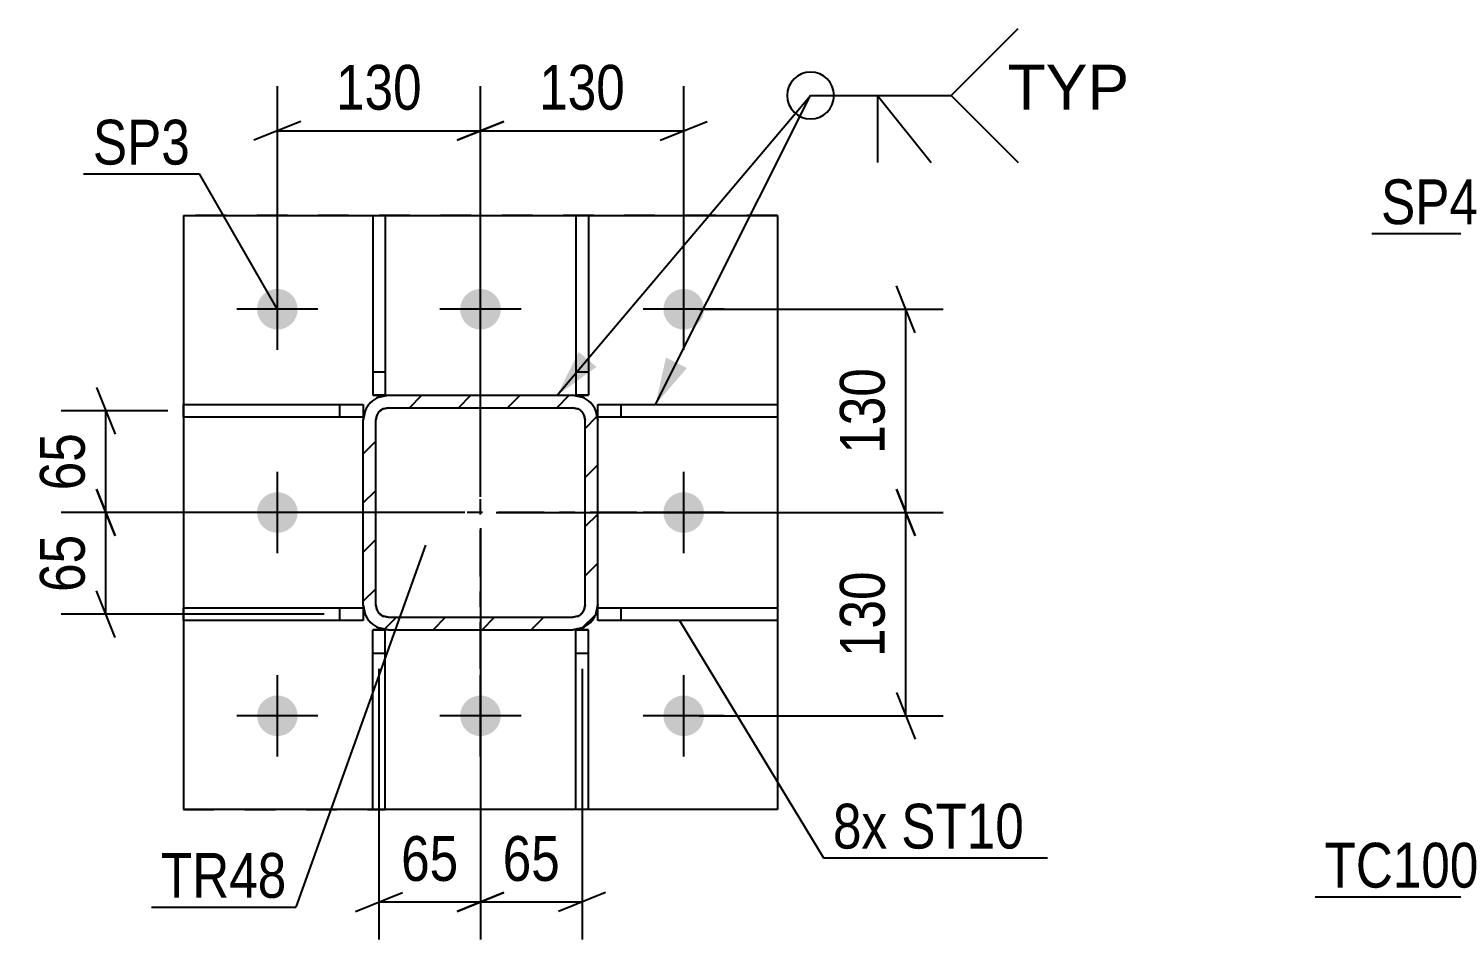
# Model space of a CAD drawing. Header units: millimetres. Extents: x -129 to 712, y -428 to 166.
# Drawn here: x -37.1 to 54, y -313.9 to -255.6 of the extents above; entities that cross this region are included whole.
import ezdxf

# ---------------------------------------------------------------- set-up
doc = ezdxf.new("R2010")
doc.units = ezdxf.units.MM
doc.linetypes.add('DXK_LINE_DOT2', pattern=[3.9198, 1.9599, -1.9599])
doc.linetypes.add('DXK_LINE_DOT3', pattern=[5.9187, 2.979, -0.9799, 0.9799, -0.9799])
doc.styles.add('Arial', font='ARIAL.TTF', dxfattribs={"height": 0.2})
doc.styles.add('Arial Narrow', font='ARIALN.TTF', dxfattribs={"height": 0.2})

# ---------------------------------------------------------------- blocks, each defined once
blk = doc.blocks.new('Part-232816670-2230 - 2131')
at = {"color": 2, "linetype": 'Continuous'}
for p, q in [((-15.072, -294.081), (-14.272, -294.081)), ((-15.072, -305.581), (-15.072, -294.081)), ((-14.272, -305.581), (-14.272, -294.081)), ((-14.272, -305.581), (-15.072, -305.581))]:
    blk.add_line(p, q, dxfattribs=at)
at = {"color": 7, "linetype": 'DXK_LINE_DOT2'}
for p, q in [((-14.272, -294.081), (-15.072, -294.081)), ((-15.072, -295.581), (-14.272, -295.581))]:
    blk.add_line(p, q, dxfattribs=at)
blk = doc.blocks.new('Part-232816670-2235 - 2131')
at = {"color": 2, "linetype": 'Continuous'}
for p, q in [((-2.072, -294.081), (-1.272, -294.081)), ((-2.072, -305.581), (-2.072, -294.081)), ((-1.272, -305.581), (-1.272, -294.081)), ((-1.272, -305.581), (-2.072, -305.581))]:
    blk.add_line(p, q, dxfattribs=at)
at = {"color": 7, "linetype": 'DXK_LINE_DOT2'}
for p, q in [((-1.272, -294.081), (-2.072, -294.081)), ((-2.072, -295.581), (-1.272, -295.581))]:
    blk.add_line(p, q, dxfattribs=at)
blk = doc.blocks.new('Part-232816670-2147 - 2131')
at = {"linetype": 'Continuous'}
h = blk.add_hatch(dxfattribs=at)
h.set_pattern_fill('', scale=0.7, style=0, pattern_type=0)
h.set_pattern_definition([(45, (-1.6595, -293.9588), (-1.57154, 1.57154), [])])
h.paths.add_polyline_path([(-2.272, -294.081), (-1.659, -293.959), (-1.14, -293.612), (-0.794, -293.093), (-0.672, -292.481), (-0.672, -280.681), (-0.794, -280.068), (-1.14, -279.549), (-1.659, -279.202), (-2.272, -279.081), (-14.072, -279.081), (-14.684, -279.202), (-15.203, -279.549), (-15.55, -280.068), (-15.672, -280.681), (-15.672, -292.481), (-15.55, -293.093), (-15.203, -293.612), (-14.684, -293.959), (-14.072, -294.081)])
h.paths.add_polyline_path([(-14.072, -293.281), (-14.378, -293.22), (-14.637, -293.046), (-14.811, -292.787), (-14.872, -292.481), (-14.872, -280.681), (-14.811, -280.374), (-14.637, -280.115), (-14.378, -279.941), (-14.072, -279.881), (-2.272, -279.881), (-1.966, -279.941), (-1.706, -280.115), (-1.533, -280.374), (-1.472, -280.681), (-1.472, -292.481), (-1.533, -292.787), (-1.706, -293.046), (-1.966, -293.22), (-2.272, -293.281)])
at = {"color": 7, "linetype": 'DXK_LINE_DOT3'}
for p, q in [((-8.172, -296.581), (-8.172, -276.581)), ((1.828, -286.581), (-18.172, -286.581))]:
    blk.add_line(p, q, dxfattribs=at)
at = {"color": 7, "linetype": 'DXK_LINE_DOT2'}
for p, q in [((-14.684, -279.202), (-14.072, -279.081)), ((-14.072, -279.081), (-2.272, -279.081)), ((-2.272, -279.081), (-1.659, -279.202)), ((-15.672, -280.681), (-15.55, -280.068)), ((-14.811, -280.374), (-14.872, -280.681)), ((-14.072, -279.881), (-14.378, -279.941)), ((-14.072, -279.881), (-2.272, -279.881)), ((-1.966, -279.941), (-2.272, -279.881)), ((-1.472, -280.681), (-1.533, -280.374)), ((-0.794, -280.068), (-0.672, -280.681)), ((-15.672, -292.481), (-15.672, -280.681)), ((-14.872, -292.481), (-14.872, -280.681)), ((-1.472, -292.481), (-1.472, -280.681)), ((-0.672, -292.481), (-0.672, -280.681)), ((-15.55, -293.093), (-15.672, -292.481)), ((-14.872, -292.481), (-14.811, -292.787)), ((-1.533, -292.787), (-1.472, -292.481)), ((-0.672, -292.481), (-0.794, -293.093)), ((-14.072, -294.081), (-14.684, -293.959)), ((-14.378, -293.22), (-14.072, -293.281)), ((-14.072, -293.281), (-2.272, -293.281)), ((-14.072, -294.081), (-2.272, -294.081)), ((-2.272, -293.281), (-1.966, -293.22)), ((-1.659, -293.959), (-2.272, -294.081))]:
    blk.add_line(p, q, dxfattribs=at)
at = {"color": 2, "linetype": 'Continuous'}
for p, q in [((-14.072, -279.081), (-14.684, -279.202)), ((-14.072, -279.081), (-2.272, -279.081)), ((-1.659, -279.202), (-2.272, -279.081)), ((-15.55, -280.068), (-15.672, -280.681)), ((-14.872, -280.681), (-14.811, -280.374)), ((-14.378, -279.941), (-14.072, -279.881)), ((-14.072, -279.881), (-2.272, -279.881)), ((-2.272, -279.881), (-1.966, -279.941)), ((-1.533, -280.374), (-1.472, -280.681)), ((-0.672, -280.681), (-0.794, -280.068)), ((-15.672, -292.481), (-15.672, -280.681)), ((-14.872, -292.481), (-14.872, -280.681)), ((-1.472, -292.481), (-1.472, -280.681)), ((-0.672, -292.481), (-0.672, -280.681)), ((-15.672, -292.481), (-15.55, -293.093)), ((-14.811, -292.787), (-14.872, -292.481)), ((-1.472, -292.481), (-1.533, -292.787)), ((-0.794, -293.093), (-0.672, -292.481)), ((-14.684, -293.959), (-14.072, -294.081)), ((-14.072, -293.281), (-14.378, -293.22)), ((-14.072, -293.281), (-2.272, -293.281)), ((-14.072, -294.081), (-2.272, -294.081)), ((-1.966, -293.22), (-2.272, -293.281)), ((-2.272, -294.081), (-1.659, -293.959))]:
    blk.add_line(p, q, dxfattribs=at)
at = {"color": 7, "linetype": 'DXK_LINE_DOT2'}
for centre, radius, start, end in [((-14.072, -280.681), 1.6, 112.5, 157.5), ((-2.272, -280.681), 1.6, 22.5, 67.5), ((-14.072, -280.681), 0.8, 112.5, 157.5), ((-2.272, -280.681), 0.8, 22.5, 67.5), ((-14.072, -292.481), 1.6, 202.5, 247.5), ((-14.072, -292.481), 0.8, 202.5, 247.5), ((-2.272, -292.481), 0.8, 292.5, 337.5), ((-2.272, -292.481), 1.6, 292.5, 337.5)]:
    blk.add_arc(centre, radius, start, end, dxfattribs=at)
at = {"color": 2, "linetype": 'Continuous'}
for centre, radius, start, end in [((-14.072, -280.681), 1.6, 112.5, 157.5), ((-2.272, -280.681), 1.6, 22.5, 67.5), ((-14.072, -280.681), 0.8, 112.5, 157.5), ((-2.272, -280.681), 0.8, 22.5, 67.5), ((-14.072, -292.481), 1.6, 202.5, 247.5), ((-14.072, -292.481), 0.8, 202.5, 247.5), ((-2.272, -292.481), 0.8, 292.5, 337.5), ((-2.272, -292.481), 1.6, 292.5, 337.5)]:
    blk.add_arc(centre, radius, start, end, dxfattribs=at)
blk = doc.blocks.new('Part-232816670-2196 - 2131')
at = {"color": 2, "linetype": 'Continuous'}
for p, q in [((-15.072, -267.581), (-15.072, -279.081)), ((-15.072, -267.581), (-14.272, -267.581)), ((-14.272, -267.581), (-14.272, -279.081)), ((-15.072, -279.081), (-14.272, -279.081))]:
    blk.add_line(p, q, dxfattribs=at)
at = {"color": 7, "linetype": 'DXK_LINE_DOT2'}
for p, q in [((-15.072, -277.581), (-14.272, -277.581)), ((-14.272, -279.081), (-15.072, -279.081))]:
    blk.add_line(p, q, dxfattribs=at)
blk = doc.blocks.new('Part-232816670-2201 - 2131')
at = {"color": 2, "linetype": 'Continuous'}
for p, q in [((-2.072, -267.581), (-2.072, -279.081)), ((-2.072, -267.581), (-1.272, -267.581)), ((-1.272, -267.581), (-1.272, -279.081)), ((-2.072, -279.081), (-1.272, -279.081))]:
    blk.add_line(p, q, dxfattribs=at)
at = {"color": 7, "linetype": 'DXK_LINE_DOT2'}
for p, q in [((-2.072, -277.581), (-1.272, -277.581)), ((-1.272, -279.081), (-2.072, -279.081))]:
    blk.add_line(p, q, dxfattribs=at)
blk = doc.blocks.new('Part-232816670-2240 - 2131')
at = {"color": 2, "linetype": 'Continuous'}
for p, q in [((-0.672, -293.48), (-0.672, -292.68)), ((-0.672, -292.68), (10.828, -292.68)), ((10.828, -292.68), (10.828, -293.48)), ((10.828, -293.48), (-0.672, -293.48))]:
    blk.add_line(p, q, dxfattribs=at)
at = {"color": 7, "linetype": 'DXK_LINE_DOT2'}
blk.add_line((0.828, -293.48), (0.828, -292.68), dxfattribs=at)
blk = doc.blocks.new('Part-232816670-2245 - 2131')
at = {"color": 2, "linetype": 'Continuous'}
for p, q in [((-0.672, -280.481), (-0.672, -279.681)), ((-0.672, -279.681), (10.828, -279.681)), ((10.828, -279.681), (10.828, -280.481)), ((10.828, -280.481), (-0.672, -280.481))]:
    blk.add_line(p, q, dxfattribs=at)
at = {"color": 7, "linetype": 'DXK_LINE_DOT2'}
blk.add_line((0.828, -280.481), (0.828, -279.681), dxfattribs=at)
blk = doc.blocks.new('Part-232816670-2250 - 2131')
at = {"color": 2, "linetype": 'Continuous'}
for p, q in [((-27.172, -292.68), (-15.672, -292.68)), ((-27.172, -293.48), (-27.172, -292.68)), ((-15.672, -292.68), (-15.672, -293.48)), ((-15.672, -293.48), (-27.172, -293.48))]:
    blk.add_line(p, q, dxfattribs=at)
at = {"color": 7, "linetype": 'DXK_LINE_DOT2'}
blk.add_line((-17.172, -293.48), (-17.172, -292.68), dxfattribs=at)
blk = doc.blocks.new('Part-232816670-2255 - 2131')
at = {"color": 2, "linetype": 'Continuous'}
for p, q in [((-27.172, -279.681), (-15.672, -279.681)), ((-27.172, -280.481), (-27.172, -279.681)), ((-15.672, -279.681), (-15.672, -280.481)), ((-15.672, -280.481), (-27.172, -280.481))]:
    blk.add_line(p, q, dxfattribs=at)
at = {"color": 7, "linetype": 'DXK_LINE_DOT2'}
blk.add_line((-17.172, -280.481), (-17.172, -279.681), dxfattribs=at)
blk = doc.blocks.new('Part-232816670-2285 - 2131')
at = {"color": 2, "linetype": 'Continuous'}
for p, q in [((-27.172, -267.581), (10.828, -267.581)), ((-27.172, -267.581), (-27.172, -305.581)), ((10.828, -267.581), (10.828, -305.581)), ((10.828, -305.581), (-27.172, -305.581))]:
    blk.add_line(p, q, dxfattribs=at)
at = {"color": 7, "linetype": 'DXK_LINE_DOT2'}
for p, q in [((10.828, -267.581), (-27.172, -267.581)), ((-27.172, -305.581), (-14.272, -305.581))]:
    blk.add_line(p, q, dxfattribs=at)
blk = doc.blocks.new('Bolt-232816670-2372 - 2131')
at = {"linetype": 'Continuous'}
for points in [[(-21.172, -274.881, -1), (-21.172, -272.281, -1)], [(-8.172, -274.881, -1), (-8.172, -272.281, -1)], [(4.828, -274.881, -1), (4.828, -272.281, -1)], [(-21.172, -287.881, -1), (-21.172, -285.281, -1)], [(4.828, -287.881, -1), (4.828, -285.281, -1)], [(-21.172, -300.881, -1), (-21.172, -298.281, -1)], [(-8.172, -300.881, -1), (-8.172, -298.281, -1)], [(4.828, -300.881, -1), (4.828, -298.281, -1)]]:
    blk.add_hatch(color=1, dxfattribs=at).paths.add_polyline_path(points)
at = {"color": 1, "linetype": 'Continuous'}
for p, q in [((-21.172, -276.181), (-21.172, -270.981)), ((-8.172, -276.181), (-8.172, -270.981)), ((4.828, -276.181), (4.828, -270.981)), ((-18.572, -273.581), (-23.772, -273.581)), ((-5.572, -273.581), (-10.772, -273.581)), ((7.428, -273.581), (2.228, -273.581)), ((-21.172, -289.181), (-21.172, -283.981)), ((4.828, -289.181), (4.828, -283.981)), ((-18.572, -286.581), (-23.772, -286.581)), ((7.428, -286.581), (2.228, -286.581)), ((-21.172, -302.181), (-21.172, -296.981)), ((-8.172, -302.181), (-8.172, -296.981)), ((4.828, -302.181), (4.828, -296.981)), ((-18.572, -299.581), (-23.772, -299.581)), ((-5.572, -299.581), (-10.772, -299.581)), ((7.428, -299.581), (2.228, -299.581))]:
    blk.add_line(p, q, dxfattribs=at)
blk = doc.blocks.new('StraightDimension-232816670-82389 - 2131')
at = {"color": 7, "linetype": 'Continuous'}
for p, q in [((-32.748, -278.581), (-31.548, -281.581)), ((-28.172, -280.081), (-34.998, -280.081)), ((-32.148, -286.581), (-32.148, -280.081)), ((-31.548, -288.081), (-32.748, -285.081)), ((-9.172, -286.581), (-34.998, -286.581))]:
    blk.add_line(p, q, dxfattribs=at)
at = {"color": 0}
blk.add_wipeout([(-32.898, -280.903), (-37.098, -280.903), (-37.098, -285.759), (-32.898, -285.759)], dxfattribs=at)
at = {"color": 3, "style": 'Arial Narrow'}
blk.add_text('65', height=2.8633, rotation=90.00021, dxfattribs=at).set_placement((-33.498, -285.159))
blk = doc.blocks.new('StraightDimension-232816670-82018 - 2131')
at = {"color": 7, "linetype": 'Continuous'}
for p, q in [((-8.172, -285.581), (-8.172, -259.319)), ((4.828, -272.581), (4.828, -259.319)), ((-6.672, -261.569), (-9.672, -262.769)), ((-8.172, -262.169), (4.828, -262.169)), ((3.328, -262.769), (6.328, -261.569))]:
    blk.add_line(p, q, dxfattribs=at)
at = {"color": 0}
blk.add_wipeout([(1.67, -261.419), (1.67, -257.219), (-5.014, -257.219), (-5.014, -261.419)], dxfattribs=at)
at = {"color": 3, "style": 'Arial Narrow'}
blk.add_text('130', height=2.8633, dxfattribs=at).set_placement((-4.414, -260.819))
blk = doc.blocks.new('StraightDimension-232816670-82019 - 2131')
at = {"color": 7, "linetype": 'Continuous'}
for p, q in [((-21.172, -272.581), (-21.172, -259.319)), ((-8.172, -285.581), (-8.172, -259.319)), ((-19.672, -261.569), (-22.672, -262.769)), ((-21.172, -262.169), (-8.172, -262.169)), ((-9.672, -262.769), (-6.672, -261.569))]:
    blk.add_line(p, q, dxfattribs=at)
at = {"color": 0}
blk.add_wipeout([(-11.33, -261.419), (-11.33, -257.219), (-18.014, -257.219), (-18.014, -261.419)], dxfattribs=at)
at = {"color": 3, "style": 'Arial Narrow'}
blk.add_text('130', height=2.8633, dxfattribs=at).set_placement((-17.414, -260.819))
blk = doc.blocks.new('StraightDimension-232816670-82030 - 2131')
at = {"color": 7, "linetype": 'Continuous'}
for p, q in [((19.638, -275.081), (18.438, -272.081)), ((5.828, -273.581), (21.438, -273.581)), ((19.038, -286.581), (19.038, -273.581)), ((18.438, -285.081), (19.638, -288.081)), ((-7.172, -286.581), (21.438, -286.581))]:
    blk.add_line(p, q, dxfattribs=at)
at = {"color": 0}
blk.add_wipeout([(18.288, -276.738), (14.088, -276.738), (14.088, -283.423), (18.288, -283.423)], dxfattribs=at)
at = {"color": 3, "style": 'Arial Narrow'}
blk.add_text('130', height=2.8633, rotation=90.00021, dxfattribs=at).set_placement((17.688, -282.823))
blk = doc.blocks.new('StraightDimension-232816670-82031 - 2131')
at = {"color": 7, "linetype": 'Continuous'}
for p, q in [((19.638, -288.081), (18.438, -285.081)), ((-7.172, -286.581), (21.438, -286.581)), ((19.038, -299.581), (19.038, -286.581)), ((18.438, -298.081), (19.638, -301.081)), ((5.828, -299.581), (21.438, -299.581))]:
    blk.add_line(p, q, dxfattribs=at)
at = {"color": 0}
blk.add_wipeout([(18.288, -289.738), (14.088, -289.738), (14.088, -296.423), (18.288, -296.423)], dxfattribs=at)
at = {"color": 3, "style": 'Arial Narrow'}
blk.add_text('130', height=2.8633, rotation=90.00021, dxfattribs=at).set_placement((17.688, -295.823))
blk = doc.blocks.new('StraightDimension-232816670-82351 - 2131')
at = {"color": 7, "linetype": 'Continuous'}
for p, q in [((-8.172, -287.581), (-8.172, -313.888)), ((-1.672, -296.581), (-1.672, -313.888)), ((-9.672, -312.088), (-6.672, -310.888)), ((-0.172, -310.888), (-3.172, -312.088)), ((-8.172, -311.488), (-1.672, -311.488))]:
    blk.add_line(p, q, dxfattribs=at)
at = {"color": 0}
blk.add_wipeout([(-2.494, -310.738), (-2.494, -306.538), (-7.35, -306.538), (-7.35, -310.738)], dxfattribs=at)
at = {"color": 3, "style": 'Arial Narrow'}
blk.add_text('65', height=2.8633, dxfattribs=at).set_placement((-6.75, -310.138))
blk = doc.blocks.new('StraightDimension-232816670-82352 - 2131')
at = {"color": 7, "linetype": 'Continuous'}
for p, q in [((-8.172, -287.581), (-8.172, -313.888)), ((-14.672, -296.581), (-14.672, -313.888)), ((-16.172, -312.088), (-13.172, -310.888)), ((-6.672, -310.888), (-9.672, -312.088)), ((-14.672, -311.488), (-8.172, -311.488))]:
    blk.add_line(p, q, dxfattribs=at)
at = {"color": 0}
blk.add_wipeout([(-8.994, -310.738), (-8.994, -306.538), (-13.85, -306.538), (-13.85, -310.738)], dxfattribs=at)
at = {"color": 3, "style": 'Arial Narrow'}
blk.add_text('65', height=2.8633, dxfattribs=at).set_placement((-13.25, -310.138))
blk = doc.blocks.new('StraightDimension-232816670-82390 - 2131')
at = {"color": 7, "linetype": 'Continuous'}
for p, q in [((-32.748, -285.081), (-31.548, -288.081)), ((-9.172, -286.581), (-34.998, -286.581)), ((-32.148, -293.08), (-32.148, -286.581)), ((-31.548, -294.58), (-32.748, -291.58)), ((-18.172, -293.08), (-34.998, -293.08))]:
    blk.add_line(p, q, dxfattribs=at)
at = {"color": 0}
blk.add_wipeout([(-32.898, -287.402), (-37.098, -287.402), (-37.098, -292.259), (-32.898, -292.259)], dxfattribs=at)
at = {"color": 3, "style": 'Arial Narrow'}
blk.add_text('65', height=2.8633, rotation=90.00021, dxfattribs=at).set_placement((-33.498, -291.659))
blk = doc.blocks.new('Mark-232816670-2143 - 2131')
at = {"color": 30, "linetype": 'Continuous'}
for p in [(-11.689, -288.675), (-29.222, -311.819)]:
    blk.add_line(p, (-19.985, -311.819), dxfattribs=at)
at = {"color": 0}
blk.add_wipeout([(-20.585, -311.219), (-20.585, -308.219), (-28.622, -308.219), (-28.622, -311.219)], dxfattribs=at)
blk.add_wipeout([(-20.585, -311.219), (-20.585, -308.219), (-28.622, -308.219), (-28.622, -311.219)], dxfattribs=at)
at = {"color": 3, "style": 'Arial Narrow'}
blk.add_text('TR48', height=2.8633, dxfattribs=at).set_placement((-28.622, -311.219))
blk = doc.blocks.new('MarkSet-232816670-61986 - 2131')
at = {"color": 30, "linetype": 'Continuous'}
for p, q in [((4.569, -293.48), (13.782, -308.67)), ((13.782, -308.67), (28.109, -308.67))]:
    blk.add_line(p, q, dxfattribs=at)
at = {"color": 0}
for points in [[(17.854, -308.07), (17.854, -305.07), (14.382, -305.07), (14.382, -308.07)], [(26.609, -308.07), (26.609, -305.07), (18.754, -305.07), (18.754, -308.07)]]:
    blk.add_wipeout(points, dxfattribs=at)
for points in [[(17.854, -308.07), (17.854, -305.07), (14.382, -305.07), (14.382, -308.07)], [(26.609, -308.07), (26.609, -305.07), (18.754, -305.07), (18.754, -308.07)]]:
    blk.add_wipeout(points, dxfattribs=at)
at = {"color": 3, "style": 'Arial Narrow'}
for s, p in [('8x', (14.382, -308.07)), ('ST10', (18.754, -308.07))]:
    blk.add_text(s, height=2.8633, dxfattribs=at).set_placement(p)
blk = doc.blocks.new('Mark-232816670-2281 - 2131')
at = {"color": 30, "linetype": 'Continuous'}
for p in [(-33.574, -264.929), (-21.163, -273.589)]:
    blk.add_line(p, (-26.163, -264.929), dxfattribs=at)
at = {"color": 0}
blk.add_wipeout([(-26.763, -264.329), (-26.763, -261.329), (-32.974, -261.329), (-32.974, -264.329)], dxfattribs=at)
blk.add_wipeout([(-26.763, -264.329), (-26.763, -261.329), (-32.974, -261.329), (-32.974, -264.329)], dxfattribs=at)
at = {"color": 3, "style": 'Arial Narrow'}
blk.add_text('SP3', height=2.8633, dxfattribs=at).set_placement((-32.974, -264.329))
blk = doc.blocks.new('WeldMark-232816670-30575 - 2131')
at = {"linetype": 'Continuous'}
for points in [[(-0.75, -277.274), (-3.26, -279.081), (-1.896, -276.306)], [(5.038, -277.337), (3.022, -279.681), (3.698, -276.663)]]:
    blk.add_hatch(color=30, dxfattribs=at).paths.add_polyline_path(points)
at = {"color": 30, "linetype": 'Continuous'}
for p, q in [((-3.26, -279.081), (12.949, -259.913)), ((3.022, -279.681), (12.949, -259.913)), ((12.949, -259.913), (21.949, -259.913))]:
    blk.add_line(p, q, dxfattribs=at)
at = {"color": 3, "linetype": 'Continuous'}
for q in [(20.663, -264.198), (17.235, -264.198)]:
    blk.add_line((17.235, -259.913), q, dxfattribs=at)
for start, end in [(90, 270), (270, 90)]:
    blk.add_arc((12.949, -259.913), 1.5, start, end, dxfattribs=at)
at = {"color": 0, "linetype": 'Continuous'}
blk.add_wipeout([(33.324, -260.813), (33.324, -257.813), (25.549, -257.813), (25.549, -260.813)], dxfattribs=at)
blk.add_wipeout([(33.324, -260.813), (33.324, -257.813), (25.549, -257.813), (25.549, -260.813)], dxfattribs=at)
at = {"color": 3, "linetype": 'Continuous'}
for q in [(26.235, -255.627), (26.235, -264.198)]:
    blk.add_line((21.949, -259.913), q, dxfattribs=at)
at = {"color": 3, "linetype": 'Continuous', "style": 'Arial'}
blk.add_text('TYP', height=2.8652, dxfattribs=at).set_placement((25.549, -260.813))
blk = doc.blocks.new('Mark-232816670-19322 - 18869')
at = {"color": 30, "linetype": 'Continuous'}
for p in [(48.851, -268.742), (60.425, -276.917)]:
    blk.add_line(p, (56.262, -268.742), dxfattribs=at)
at = {"color": 0}
blk.add_wipeout([(55.662, -268.142), (55.662, -265.142), (49.451, -265.142), (49.451, -268.142)], dxfattribs=at)
blk.add_wipeout([(55.662, -268.142), (55.662, -265.142), (49.451, -265.142), (49.451, -268.142)], dxfattribs=at)
at = {"color": 3, "style": 'Arial Narrow'}
blk.add_text('SP4', height=2.8633, dxfattribs=at).set_placement((49.451, -268.142))
blk = doc.blocks.new('Mark-232816670-19315 - 18869')
at = {"color": 30, "linetype": 'Continuous'}
for p in [(70.744, -288.743), (45.235, -311.166)]:
    blk.add_line(p, (56.3, -311.166), dxfattribs=at)
at = {"color": 0}
blk.add_wipeout([(55.7, -310.566), (55.7, -307.566), (45.835, -307.566), (45.835, -310.566)], dxfattribs=at)
blk.add_wipeout([(55.7, -310.566), (55.7, -307.566), (45.835, -307.566), (45.835, -310.566)], dxfattribs=at)
at = {"color": 3, "style": 'Arial Narrow'}
blk.add_text('TC100', height=2.8633, dxfattribs=at).set_placement((45.835, -310.566))

msp = doc.modelspace()

# ---------------------------------------------------------------- block references
for name in ['Mark-232816670-19322 - 18869', 'Part-232816670-2285 - 2131', 'Part-232816670-2196 - 2131', 'Part-232816670-2201 - 2131', 'Bolt-232816670-2372 - 2131', 'Part-232816670-2147 - 2131', 'Part-232816670-2255 - 2131', 'Part-232816670-2245 - 2131', 'Mark-232816670-19315 - 18869', 'Part-232816670-2250 - 2131', 'Part-232816670-2240 - 2131', 'Part-232816670-2230 - 2131', 'Part-232816670-2235 - 2131']:
    msp.add_blockref(name, (0, 0))

# ---------------------------------------------------------------- next in the draw order: block references
msp.add_blockref('StraightDimension-232816670-82389 - 2131', (0, 0))

# ---------------------------------------------------------------- next in the draw order: block references
msp.add_blockref('StraightDimension-232816670-82018 - 2131', (0, 0))

# ---------------------------------------------------------------- next in the draw order: block references
msp.add_blockref('StraightDimension-232816670-82019 - 2131', (0, 0))

# ---------------------------------------------------------------- next in the draw order: block references
for name in ['Mark-232816670-2281 - 2131', 'StraightDimension-232816670-82030 - 2131']:
    msp.add_blockref(name, (0, 0))

# ---------------------------------------------------------------- next in the draw order: block references
for name in ['WeldMark-232816670-30575 - 2131', 'StraightDimension-232816670-82031 - 2131']:
    msp.add_blockref(name, (0, 0))

# ---------------------------------------------------------------- next in the draw order: block references
for name in ['StraightDimension-232816670-82351 - 2131', 'MarkSet-232816670-61986 - 2131']:
    msp.add_blockref(name, (0, 0))

# ---------------------------------------------------------------- next in the draw order: block references
msp.add_blockref('StraightDimension-232816670-82352 - 2131', (0, 0))

# ---------------------------------------------------------------- next in the draw order: block references
msp.add_blockref('StraightDimension-232816670-82390 - 2131', (0, 0))

# ---------------------------------------------------------------- next in the draw order: block references
msp.add_blockref('Mark-232816670-2143 - 2131', (0, 0))

doc.saveas('drawing.dxf')
